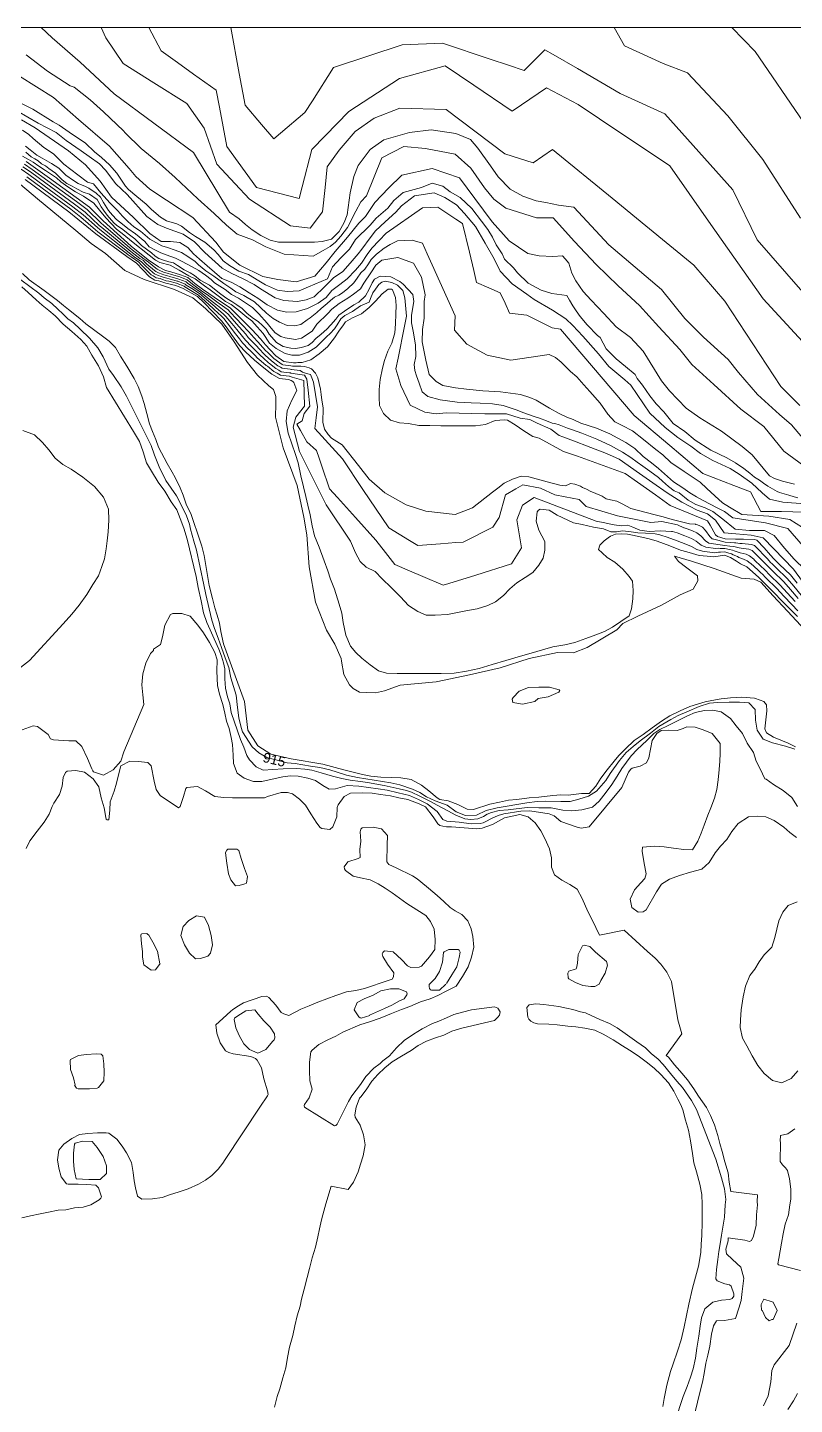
# Model space of a CAD drawing. Header units: metres. Extents: x 47 to 1988, y 46 to 663.
# Drawn here: x 370.6 to 567.4, y 309.9 to 663.4 of the extents above; entities that cross this region are included whole.
import ezdxf

# ---------------------------------------------------------------- set-up
doc = ezdxf.new("R2010")
doc.units = ezdxf.units.M
doc.layers.add('01_Fina', color=7, linetype='Continuous')
doc.styles.get("Standard").update_dxf_attribs({"font": 'arial.ttf'})

msp = doc.modelspace()

# ---------------------------------------------------------------- linework, layer by layer
at = {"layer": '01_Fina', "lineweight": 9}
for p, q in [((483.96, 605.74), (483.96, 605.74)), ((498.71, 589.58), (498.71, 589.58))]:
    msp.add_line(p, q, dxfattribs=at)
at = {"layer": '01_Fina', "linetype": 'Continuous', "lineweight": 9}
for p, q in [((549.5, 528.8), (549.5, 528.8)), ((564.67, 517.46), (564.67, 517.46))]:
    msp.add_line(p, q, dxfattribs=at)
at = {"layer": '01_Fina', "lineweight": 9}
for points in [[(49.18, 45.57), (788.27, 45.57), (787.83, 663.43), (48.74, 663.43), (49.18, 45.57)], [(572.3, 554.79), (566.6, 561.4), (563.59, 564.1), (557.89, 569.2), (553.08, 574.9), (550.38, 578.2), (544.07, 583.91), (539.27, 588.71), (533.26, 596.21), (519.75, 607.62), (510.75, 617.34), (506.88, 617.81), (503.59, 618.51), (501.13, 618.98), (497.72, 620.15), (494.44, 621.91), (491.38, 625.08), (489.39, 627.9), (486.1, 632.47), (484.22, 634.7), (480.47, 636.23), (474.13, 637.16), (468.61, 636.46), (462.04, 634.58), (458.51, 632.12), (455.46, 628.01), (454.29, 625.2), (453.35, 620.97), (452.62, 615.38), (451.8, 613.35), (450.56, 611.07), (448.54, 609.1), (446.2, 608.52), (444.19, 608.3), (442.07, 608.32), (439.3, 608.33), (437.24, 608.35), (434.98, 608.36), (432.84, 608.84), (430.42, 610.06), (428.2, 611.5), (426.52, 612.9), (424.87, 614.32), (422.38, 616.06), (413.16, 631.39), (392.79, 646.38), (384.09, 654.52), (376.87, 660.81), (374.05, 663.43)], [(568.79, 566.39), (563.91, 571.25), (549.5, 593.15), (541.58, 602.39), (529.27, 612.5), (520.58, 619.62), (505.33, 632.14), (500.33, 628.72), (493.07, 631.02), (478.01, 642.4), (466.1, 642.77), (459.53, 640.12), (454.69, 636.78), (450.54, 631.94), (447.49, 627.69), (446.92, 622.4), (446.23, 616.09), (443.11, 611.92), (438.04, 612.49), (427.56, 619.4), (423.87, 623.32), (419.16, 628.32), (415.92, 637.6), (411.42, 643.93), (403.01, 649.23), (395.15, 654.18), (390.68, 660.75), (389.49, 663.43)], [(573.46, 578.44), (559.41, 593.76), (545.38, 613.75), (535.45, 627.9), (517.33, 640), (511.89, 643.63), (503.8, 647.95), (497.33, 643.58), (494.94, 641.96), (485.1, 648.65), (477.77, 653.62), (466.01, 650.35), (453.06, 641.9), (446.95, 635.65), (443.5, 632.12), (441.06, 622.51), (440.3, 619.55), (429.29, 622.35), (421.72, 632.92), (419.79, 643.02), (418.95, 647.37), (413.2, 651.48), (409.02, 654.48), (404.83, 657.47), (401.71, 663.43)], [(576.55, 587.43), (557.8, 608.89), (551.58, 621.78), (538.52, 636.38), (534.11, 641.31), (522.7, 646.52), (511.68, 652.9), (505.45, 656.51), (503.34, 657.73), (498.07, 652.39), (493.97, 653.76), (489.3, 655.32), (477.1, 659.39), (466.72, 659.01), (458.17, 656.16), (449.12, 653.15), (443.68, 644.65), (441.76, 641.64), (435.49, 636.34), (433.74, 634.86), (430.6, 638.57), (426.45, 643.48), (424.92, 651.65), (422.72, 663.43)], [(568.94, 614.53), (559.27, 629.57), (550.31, 640.79), (539.92, 651.78), (533.7, 654.16), (523.79, 658.7), (521.15, 663.43)], [(787.97, 469.01), (772.97, 467.75), (750.08, 483), (719.12, 539.02), (716.7, 565.28), (717.32, 583.32), (671.51, 593.63), (641.95, 594.26), (608.88, 605.38), (593.62, 615.23), (569.7, 639.14), (557.33, 657.28), (551.29, 663.43)], [(569.79, 550.91), (564.65, 554.63), (559.54, 561.02), (553.66, 565.48), (546.69, 571.77), (541.07, 576.91), (537.94, 580.75), (532.55, 586.6), (527.67, 592.07), (522.12, 597.09), (516.47, 602.62), (510.93, 608.48), (505.51, 614.55), (501.16, 614.55), (493.35, 617.05), (490.2, 619.33), (487.81, 622.26), (484.34, 627.36), (480.32, 630.94), (472.69, 632.36), (467.15, 632.9), (461.51, 629.97), (457.57, 620.23), (456.12, 618.68), (454.81, 616.25), (452.69, 612.1), (450.94, 609.88), (449.57, 608.29), (448.24, 607.22), (446.44, 606.15), (443.83, 604.74), (436.45, 605.27), (431.74, 607.11), (428.27, 608.9), (424.38, 610.4), (421.64, 612.67), (418.43, 615.66), (414.28, 619.47), (408.45, 624.92), (404.42, 628.51), (399.76, 632.4), (395.65, 636.38), (395.21, 636.87), (390.03, 641.75), (386.61, 644.91), (382.5, 648.16), (381.54, 648.44), (375.72, 652.25), (370.25, 656.44)], [(567.4, 546.21), (566.42, 546.47), (564.3, 547.01), (562.28, 547.66), (560.96, 548.31), (556.54, 553.76), (554.02, 555.88), (548.65, 559.79), (543.15, 563.23), (539.64, 565.75), (535.34, 570.18), (533.28, 572.7), (528.56, 580.35), (525.32, 583.86), (521.67, 586.57), (518.49, 590.01), (515.25, 593.46), (513.19, 595.64), (511.27, 598.36), (510.28, 600.34), (509.48, 602.93), (508.55, 604.05), (507.89, 604.85), (505.37, 604.65), (501.86, 604.85), (499.01, 605.44), (494.22, 608.65), (489.85, 613.55), (485.34, 619.51), (481.43, 624.81), (474.39, 627.27), (466.63, 625.55), (463.25, 622.17), (459.74, 618.53), (457.29, 614.89), (455.62, 613.22), (452.7, 609.64), (449.52, 605.93), (447.21, 603.02), (444.29, 599.58), (439.52, 598.12), (434.82, 598.78), (430.97, 599.51), (425.08, 602.42), (420.9, 605.8), (418.91, 608.32), (412.98, 614.69), (406.23, 619.12), (401.92, 621.9), (398.34, 625.21), (396.68, 627.2), (391.57, 632.99), (383.68, 639.81), (377.19, 645.5), (368.49, 650.96)], [(568.25, 542.71), (567.3, 542.93), (565.94, 543.41), (563.55, 544.06), (562.95, 544.34), (561.77, 545.02), (560.59, 545.65), (559.48, 546.43), (558.45, 547.25), (557.14, 548.02), (555.98, 549.05), (554.42, 550.23), (552.24, 551.68), (550.03, 552.99), (545.95, 554.95), (541.93, 557.52), (539.26, 559.68), (536.27, 561.79), (534.59, 563.93), (533.86, 564.75), (531.92, 566.85), (530.24, 568.89), (528.4, 571.6), (527.02, 573.36), (526.51, 574.38), (524.02, 576.44), (521.66, 578.37), (519.05, 580.91), (517.56, 583.89), (516.88, 584.34), (514.19, 587.12), (512.41, 589.28), (511.38, 590.74), (510.55, 592), (509.69, 593.4), (508.96, 594.63), (505.12, 595.11), (502.37, 596.02), (499.05, 597.83), (496.31, 600.42), (495.26, 601.77), (493.02, 603.92), (492.39, 605.32), (490.88, 607.66), (489.9, 609.64), (488.67, 611.58), (487.11, 613.7), (484.59, 616.94), (481.6, 619.8), (479.02, 621.28), (477.13, 622.74), (474.42, 623.44), (471.64, 622.39), (466.99, 621.09), (464.58, 619.03), (463.04, 617.09), (460.03, 614.46), (458.52, 612.7), (454.7, 609.04), (453.21, 606.53), (450.98, 604.3), (448.82, 602.01), (447.54, 598.91), (442.64, 596.82), (440.3, 595.86), (437.21, 595.66), (434.68, 596.02), (431.62, 597.38), (429.93, 598.43), (427.24, 600), (424.79, 600.9), (422.4, 602.34), (420.81, 603.57), (419.47, 605.14), (418.34, 606.34), (416.05, 608.33), (413.67, 609.8), (412.16, 610.83), (410.07, 612.42), (408.86, 613.03), (406.19, 613.83), (404.72, 614.75), (402.4, 616.71), (400.99, 618.05), (398.59, 620.04), (396.45, 621.85), (395.69, 622.68), (393.52, 626.05), (391.6, 628.14), (389.51, 630.08), (387.75, 631.56), (385.42, 633.77), (381.26, 636.59), (378.72, 638.38), (377.1, 639.23), (371.95, 642.5), (369.18, 643.88)], [(570.06, 541.16), (564.41, 541.59), (561.02, 542.38), (559.12, 543.96), (556.48, 546.44), (553.24, 548.77), (550.86, 550.21), (546.44, 552.3), (543.28, 554.04), (540.79, 555.93), (537.43, 558.14), (534.24, 560.75), (530.29, 564.46), (525.41, 571.62), (523.87, 573.01), (519.77, 576.44), (517.12, 579.67), (513.05, 584.17), (510.55, 586.97), (508.7, 588.67), (505.26, 590.87), (500.6, 593.6), (498.67, 594.98), (494.92, 597.66), (491.84, 600.9), (490.29, 604.04), (488, 608.1), (485.55, 612.32), (482.75, 615.72), (480.66, 617.89), (477.69, 619.82), (474.89, 621.01), (469.9, 620.21), (466.55, 617.68), (465.1, 616.04), (462.32, 613.51), (459.86, 611.24), (458.53, 609.47), (456.38, 606.51), (455.43, 605.31), (453.41, 602.91), (451.52, 600.76), (449.12, 599.19), (446.8, 596.82), (444.1, 594.33), (442.08, 593.5), (439.87, 593.06), (436.38, 593.38), (434.16, 594.05), (430.32, 596.31), (428.74, 597.45), (425.73, 598.96), (423.03, 600.26), (420.5, 601.65), (416.09, 605.67), (413.44, 608.4), (410.51, 610.42), (406.27, 611.93), (404.01, 612.84), (401.16, 614.93), (396.12, 620.54), (393.26, 623.31), (390.57, 626.83), (389.03, 628.41), (386.41, 630.35), (384.35, 631.78), (380.47, 634.39), (377.94, 636.49), (373.29, 638.92), (368.03, 641.96)], [(569.25, 539.04), (567.01, 539.12), (564.06, 539.14), (561.36, 539.16), (558.75, 539.18), (556.1, 544.19), (551.81, 545.86), (543.88, 548.96), (535.43, 556.12), (526.28, 563.86), (507.39, 585.95), (505.19, 586.34), (498.71, 589.58), (494.29, 590.13), (493.13, 592.64), (491.87, 595.35), (488.99, 596.6), (485.78, 597.99), (485.07, 601.03), (483.96, 605.74), (482.23, 613.12), (480.52, 614.23), (475.84, 617.29), (471.94, 617.14), (462.65, 610.6), (460.84, 608.74), (458.93, 606.77), (457.74, 605.12), (456.28, 602.91), (454.76, 601.17), (452.62, 598.94), (450.74, 597.48), (448.7, 595.88), (447.17, 594.08), (445.15, 592.64), (442.42, 591.28), (439.55, 590.42), (437.08, 590.37), (434.74, 590.88), (432.06, 592.25), (429.67, 593.97), (427.42, 595.3), (425.05, 596.84), (422.79, 598.04), (420.45, 599.04), (418.59, 600.62), (416.66, 602.25), (414.71, 603.95), (413.2, 605.37), (411.68, 606.97), (409.66, 608.21), (407.24, 608.5), (404.86, 608.54), (401.97, 610.53), (397.75, 614.64), (392.15, 619.89), (389.19, 624), (385.42, 628.22), (381.08, 631.75), (372.52, 637.68), (368.98, 639.74)], [(569.5, 535.07), (566.24, 537.14), (560.8, 538.01), (553.9, 538.45), (550.71, 540.33), (548.91, 541.39), (546.97, 543.2), (544.91, 545.11), (543.21, 546.7), (540.67, 548.41), (539.1, 549.46), (535.71, 551.73), (533.63, 553.75), (531.86, 555.14), (528.65, 557.67), (525.85, 559.87), (523.14, 561.26), (521.33, 562.18), (519.5, 564.14), (517.54, 567), (514.89, 569.99), (513.34, 571.74), (511.53, 573.77), (509.91, 575.12), (507.49, 577.49), (506.07, 578.69), (504.44, 579.46), (494.61, 578.05), (488.55, 579.34), (483.34, 582.12), (480.13, 585.76), (480.3, 589.43), (474.44, 602.47), (473.17, 605.29), (471.94, 608.03), (469.28, 608.86), (465.52, 608.68), (463.64, 607.77), (462.11, 606.76), (460.16, 605.24), (458.75, 603.91), (458.05, 602.76), (457.16, 601.36), (456.12, 600.47), (455.2, 599.06), (454.28, 597.91), (452.79, 596.43), (451.38, 595.36), (450.5, 594.75), (449.35, 594.21), (448.32, 593.33), (447.44, 592.61), (445.92, 591.31), (444.81, 590.28), (443.09, 588.94), (442.32, 588.37), (440.68, 587.22), (439.04, 586.84), (437.2, 586.96), (435.26, 587.76), (433.61, 588.75), (431.89, 590.09), (428.82, 592.97), (426.04, 594.63), (424.03, 595.61), (422.71, 596.49), (420.96, 597.69), (418.42, 599.61), (416.36, 600.93), (414.44, 602.53), (413.6, 603.4), (411.68, 604.69), (410.1, 605.68), (408.47, 606.3), (406.45, 606.97), (404.99, 607.35), (401.99, 609.1), (399.57, 611.16), (397.87, 612.24), (396.34, 613.65), (394.97, 614.97), (393.7, 616.36), (391.76, 618.37), (389.34, 620.98), (387.47, 623.33), (385.98, 623.73), (383.49, 625.62), (379.88, 628.39), (377.21, 630.99), (374.74, 632.67), (372.03, 634.97), (370.91, 636), (369.3, 637.07)], [(569.65, 530.31), (565.67, 534.79), (559.93, 536.31), (551.56, 537.54), (549.47, 539.21), (547.54, 540.14), (543.93, 542), (542.26, 542.93), (540.51, 543.97), (538.76, 545.23), (536.37, 546.8), (534.85, 548.14), (532.5, 550.26), (530.72, 551.71), (528.6, 553.3), (526.39, 555.32), (524.16, 556.92), (520, 559.12), (516.57, 560.6), (512.56, 561.9), (510.59, 562.79), (508.95, 563.39), (507.02, 564.36), (504.55, 565.7), (501.09, 567.78), (499.46, 568.49), (497.11, 569.19), (491.96, 569.87), (487.42, 570.2), (483.26, 570.61), (480.43, 570.95), (477.19, 571.5), (475.45, 572.58), (473.62, 574.37), (472.8, 578.07), (471.87, 582.72), (471.95, 585.88), (472.32, 588.81), (472.36, 593.09), (472.58, 594.81), (471.69, 599.35), (469.6, 602.92), (465.59, 604.37), (461.53, 603.74), (459.93, 602.4), (458.67, 600.43), (456.84, 597.82), (455.98, 596.37), (454.23, 594.96), (452.74, 593.95), (450.51, 592.54), (448.69, 591.13), (447.61, 590.01), (444.82, 587.26), (443.58, 585.46), (440.86, 583.68), (439.38, 583.38), (436.66, 583.79), (435.55, 584.09), (434.13, 585.02), (433.13, 586.24), (432.09, 587.54), (429.92, 589.9), (428.29, 591.53), (426.8, 592.61), (424.75, 593.91), (422.9, 594.91), (421.3, 596.14), (418.58, 597.89), (417.68, 598.75), (416.23, 599.83), (414.52, 601.06), (412.84, 602.02), (410.09, 603.47), (408.53, 604.22), (406.18, 605.07), (404.81, 605.59), (403.25, 606.37), (401.78, 607.17), (400.63, 608.47), (398.25, 610.48), (396.28, 611.85), (394.9, 612.93), (393.38, 614.16), (392.37, 615.23), (391.33, 616.46), (390.1, 618.52), (389.28, 619.86), (388.17, 620.9), (386.31, 622.2), (385.45, 622.65), (383.59, 623.39), (382.33, 624.17), (380.39, 625.51), (378.6, 627.35), (376.7, 628.5), (374.28, 629.91), (372.98, 630.69), (371.27, 631.99), (370.04, 632.96)], [(369.31, 630.43), (370.8, 629.55), (372, 628.83), (373.48, 627.85), (375.21, 626.71), (378.03, 624.85), (379.09, 623.78), (380.91, 622.55), (382.86, 621.24), (384.95, 620.13), (387.58, 618.38), (389.02, 616.57), (390.64, 614.54), (393.37, 611.7), (395.24, 610.21), (397.23, 608.61), (401.78, 604.98), (403.4, 603.67), (404.51, 603.08), (407.19, 602.42), (409.49, 601.1), (411.95, 599.69), (413.57, 598.95), (414.63, 598.16), (416, 597.13), (417.4, 596.08), (418.47, 595.28), (419.81, 594.27), (421.38, 593.1), (422.82, 592.34), (424.24, 591.21), (426.89, 589.1), (428.11, 588.12), (429.51, 586.56), (431.06, 584.84), (432.68, 582.43), (434.37, 581.04), (436.72, 579.75), (438.43, 579.33), (440.37, 579.33), (442.58, 580.05), (444.63, 581.35), (445.11, 581.83), (445.96, 582.68), (446.6, 583.31), (447.3, 584), (448.21, 584.9), (449.38, 586.07), (450.05, 587.13), (450.97, 588.61), (451.99, 589.48), (454.01, 590.5), (456.05, 592.02), (458.24, 592.9), (458.61, 593.86), (459.15, 595.3), (459.86, 596.27), (460.71, 597.44), (461.49, 598.07), (462.36, 598.29), (464.03, 598.01), (465.48, 597.27), (466.89, 595.9), (467.44, 594), (467.84, 589.31), (466.81, 584.16), (466.19, 581.08), (465.68, 578.53), (465.13, 575.77), (466.34, 571.57), (468.81, 566.52), (472.57, 564.64), (475.41, 564.27), (478.02, 564.52), (487.97, 564.27), (493.46, 564.26), (497.02, 563.17), (499.48, 562.78), (501.4, 561.9), (504.89, 560.29), (506.97, 558.71), (507.99, 558.31), (511.34, 557.05), (513.99, 556.06), (519.2, 554.1), (522.42, 552.58), (524.75, 550.96), (526.78, 549.54), (531.04, 546.58), (534.77, 543.98), (538.47, 541.6), (542.4, 539.55), (545.07, 538.56), (547.12, 536.95), (549.32, 533.72), (552.32, 533.43), (556.26, 533.1), (559.4, 532.39), (562.08, 529.6), (567.12, 524.4), (572.75, 516.72)], [(570.07, 524.31), (567.32, 526.98), (564.82, 529.74), (562.17, 533.06), (559.75, 534.28), (555.9, 534.33), (552.18, 534.65), (548.99, 537.17), (546.46, 539.16), (544.48, 540.1), (542.07, 540.98), (540.15, 542.12), (537.83, 544), (536.51, 544.45), (535.09, 545.59), (533.52, 546.97), (532.49, 547.9), (530.25, 549.57), (528.47, 550.81), (527.01, 551.88), (525.38, 553.05), (523.24, 554.4), (520.17, 556.09), (516.68, 557.79), (512.81, 559.28), (510.21, 560.24), (509.14, 560.6), (507.01, 561.45), (505.91, 561.74), (505.23, 561.88), (503.74, 562.45), (501.96, 563.12), (500.61, 563.55), (497.98, 564.54), (495.94, 565.26), (492.63, 566.36), (489.86, 566.83), (486.76, 567), (484.42, 567.08), (480.79, 567.25), (476.43, 567.89), (473.3, 568.71), (471.88, 569.92), (471.1, 572.12), (470.42, 574.02), (469.93, 575.37), (469.78, 576.93), (470.21, 578.96), (470.17, 581.93), (469.57, 585.48), (469.11, 587.65), (469.11, 589.46), (469.39, 591.1), (469.68, 593.09), (469.43, 594.9), (467.01, 597.55), (466.08, 598.19), (463.84, 599.43), (461.03, 599.61), (459.61, 598.83), (459.04, 597.87), (458.26, 596.3), (457.33, 594.53), (455.56, 592.93), (454.31, 592.25), (451.91, 590.63), (450.48, 589.59), (449.7, 588.56), (448.37, 587.07), (447.36, 585.98), (445.91, 584.71), (444.53, 583.62), (443.6, 582.61), (442.55, 581.81), (440.87, 581.28), (439.34, 581.05), (438.11, 581.12), (436.15, 581.52), (434.43, 582.57), (432.55, 584.69), (431.83, 585.96), (430.88, 586.96), (429.74, 587.96), (428.58, 588.74), (426.93, 590.03), (425.65, 591.29), (424.27, 592.2), (422.96, 593.09), (421.75, 593.85), (420.21, 594.97), (417.28, 597.25), (414.88, 598.61), (413.43, 599.75), (412.27, 600.44), (410.73, 601.24), (409.03, 602.34), (408, 603.03), (406.8, 603.32), (405.46, 603.72), (404.28, 604.14), (403.3, 604.77), (402.34, 605.55), (399.8, 607.47), (398.1, 609.18), (396.38, 610.43), (395.02, 611.61), (393.42, 612.68), (392.73, 613.33), (390.98, 615.23), (390.09, 616.5), (389.47, 617.42), (388.89, 618.53), (388.4, 619.27), (386.45, 620.65), (384.85, 621.19), (383.22, 622.06), (381.99, 622.68), (380.66, 623.42), (379.43, 624.37), (377.73, 626.03), (376.01, 627.26), (375.14, 627.9), (374.18, 628.48), (373.29, 629.17), (372.47, 629.69), (371.46, 630.26), (370.1, 631.43)], [(567.55, 516.08), (565.52, 518.29), (563.74, 520.26), (560.95, 522.99), (559.95, 524), (559.67, 524.28), (558.79, 525.13), (557.16, 526.68), (556.94, 526.93), (555.9, 527.84), (554.99, 528.24), (553.44, 528.58), (552.99, 528.72), (551.92, 529.09), (551.49, 529.26), (550.71, 529.39), (549.53, 529.64), (548.36, 529.72), (547.83, 529.76), (547.11, 529.65), (544.62, 530.01), (543.43, 530.56), (542.17, 531.57), (540.95, 532.24), (539.26, 532.92), (537.31, 533.67), (536.11, 534.01), (535.86, 534.07), (532.91, 534.18), (530.13, 534.06), (527.72, 534.37), (525.95, 535.12), (524.66, 535.66), (523.01, 535.46), (521.13, 535.79), (519.82, 536.01), (518.75, 536.29), (516.53, 536.66), (500.57, 542.8), (497.61, 540.83), (496.14, 537.04), (497.35, 529.83), (494.79, 525.74), (485.6, 522.85), (478.66, 520.67), (477.27, 520.23), (471.99, 522.51), (468.64, 523.96), (464.83, 525.61), (462.46, 528.64), (459.98, 531.8), (454.76, 537.6), (450.09, 542.78), (448.07, 545.03), (446.12, 550.82), (445.42, 552.9), (444.75, 554.88), (442.28, 557.03), (440.6, 559.96), (439.64, 561.64), (441.06, 562.45), (441.56, 564.32), (443.03, 566.21), (442.56, 570.33), (442.24, 573.14), (441.64, 574.19), (439.27, 574.56), (438.72, 574.62), (438.17, 574.72), (438.08, 574.76), (437.84, 574.8), (435.68, 575.08), (435.05, 575.44), (434.32, 575.88), (432.66, 577.14), (432.45, 577.31), (431.1, 578.53), (430.23, 579.28), (429.64, 579.9), (428.28, 581.31), (428.03, 581.55), (426.47, 583.19), (425.77, 584.1), (424.24, 585.91), (423, 587.44), (421.47, 589.26), (420.9, 589.84), (418.88, 591.56), (418.62, 591.79), (416.49, 593.63), (414.69, 595.12), (412.7, 596.39), (411.28, 597.33), (411.02, 597.56), (409.18, 598.29), (409, 598.35), (406.95, 598.9), (406.34, 599.05), (405.37, 599.35), (404.86, 599.55), (403.9, 599.82), (403.14, 600.24), (402.7, 600.52), (400.85, 602.21), (400.21, 602.83), (399.7, 603.37), (398.27, 604.33), (396.75, 605.52), (396.2, 605.94), (389.09, 611.55), (388.51, 612.06), (384.8, 615.37), (382.15, 617.44), (374.82, 622.82), (370.87, 625.71), (368.93, 627.03)], [(369.37, 627.7), (371.33, 626.35), (375.29, 623.46), (382.63, 618.1), (385.34, 616.03), (388.99, 612.64), (389.6, 612.12), (396.53, 606.39), (397.1, 605.96), (399.36, 604.17), (400.29, 603.58), (400.63, 603.22), (401.21, 602.7), (403.11, 601.07), (403.48, 600.83), (404.21, 600.44), (405.14, 600.1), (405.57, 599.93), (406.49, 599.66), (407.09, 599.51), (409.18, 598.92), (409.4, 598.85), (411.26, 598.11), (411.66, 597.77), (412.96, 596.84), (414.96, 595.49), (416.79, 594.07), (419.05, 592.28), (419.3, 592.08), (421.47, 590.38), (422.03, 589.82), (423.61, 588.04), (424.9, 586.56), (426.58, 584.69), (427.23, 583.89), (428.78, 582.23), (428.98, 582.04), (430.32, 580.61), (430.95, 579.91), (431.67, 579.25), (433.06, 577.93), (433.2, 577.82), (434.83, 576.61), (435.48, 576.2), (435.9, 575.96), (437.97, 575.68), (438.32, 575.63), (438.38, 575.6), (438.98, 575.54), (439.73, 575.47), (440.56, 575.38), (441.11, 574.93), (442.19, 574.64), (443.19, 574.37), (443.53, 573.48), (443.96, 572.37), (445, 566.08), (444.62, 563.22), (444.26, 560.5), (451.37, 552.71), (456.64, 544.86), (463.26, 535), (468.59, 531.74), (470.75, 530.41), (476.55, 530.88), (480.52, 531.2), (482.39, 531.35), (490, 535.18), (491.61, 537.66), (493.25, 543.49), (495.87, 545.01), (497.68, 546.06), (502.22, 545.14), (505.9, 543.49), (508.52, 542.98), (512.13, 542.28), (513.98, 540.5), (522.01, 538.06), (530.5, 536.32), (533.33, 536.65), (537.39, 535.8), (538.97, 534.99), (539.1, 534.95), (539.9, 534.72), (541.2, 534.22), (542.36, 533.72), (543.38, 532.95), (544.55, 531.67), (545.46, 531.07), (549.56, 530.49), (550.84, 530.31), (551.74, 530.21), (552.15, 530.1), (553.2, 529.85), (553.72, 529.75), (555.7, 529.49), (556.52, 529.15), (557.82, 527.91), (558.13, 527.56), (559.62, 526.08), (560.48, 525.2), (560.83, 524.86), (561.81, 523.85), (564.64, 521.14), (566.37, 519.13), (568.35, 516.87)], [(569.16, 517.67), (567.22, 519.97), (565.53, 522.02), (562.68, 524.71), (561.7, 525.71), (561.29, 526.12), (560.45, 527.02), (559.1, 528.44), (558.7, 528.89), (557.13, 530.46), (556.4, 530.75), (554.01, 530.93), (553.41, 530.98), (552.38, 531.1), (552, 531.16), (550.96, 531.22), (549.6, 531.33), (547.72, 531.78), (546.71, 532.09), (546.58, 532.1), (546.3, 532.13), (545.66, 532.77), (544.59, 534.33), (543.76, 535.2), (543.14, 535.52), (542.49, 535.77), (542.09, 535.88), (542.02, 535.9), (540.47, 535.98), (537.08, 536.88), (535.41, 537.33), (533.66, 537.79), (531.66, 538.32), (525.38, 539.99), (523.19, 541.13), (521.84, 541.84), (520.22, 542.16), (519.04, 542.4), (518.08, 543.09), (515.79, 544.05), (515.13, 544.33), (513.99, 544.89), (513.03, 545.38), (512.47, 545.65), (511.01, 546.24), (509.91, 546.33), (509.27, 546.06), (508.51, 545.74), (507.2, 545.93), (503.9, 546.83), (499.25, 548.1), (497.28, 548.21), (495.07, 547.52), (492.86, 546.43), (491.29, 545.21), (489.89, 544.12), (484.79, 540.14), (480.31, 538.4), (472.76, 539.28), (467.72, 540.91), (462.28, 543.99), (458.26, 547.46), (455.47, 550.99), (451.28, 556.3), (448.6, 558.04), (447.72, 558.92), (446.78, 560.36), (446.36, 562.14), (446.33, 563.15), (446.41, 564.7), (446.43, 565.8), (446.11, 567.75), (445.94, 569.21), (445.72, 570.6), (445.1, 573.46), (444.47, 574.72), (443.47, 575.78), (442.83, 576.08), (441.62, 576.41), (440.74, 576.53), (439.83, 576.53), (439.23, 576.46), (438.6, 576.48), (438.57, 576.49), (438.1, 576.56), (436.12, 576.84), (435.91, 576.96), (435.34, 577.34), (433.74, 578.49), (433.67, 578.55), (432.25, 579.96), (431.68, 580.54), (430.99, 581.31), (429.67, 582.76), (429.53, 582.91), (427.99, 584.58), (427.4, 585.27), (425.55, 587.22), (424.21, 588.65), (422.58, 590.37), (422.03, 590.93), (419.71, 592.6), (419.48, 592.78), (417.09, 594.52), (415.23, 595.87), (413.21, 597.29), (412.03, 598.2), (411.5, 598.66), (409.63, 599.41), (409.35, 599.5), (407.23, 600.12), (406.64, 600.27), (405.77, 600.51), (405.43, 600.66), (404.53, 601.05), (403.83, 601.42), (403.52, 601.63), (401.57, 603.19), (401.05, 603.62), (400.88, 603.8), (400.46, 604), (397.44, 606.39), (396.86, 606.85), (390.1, 612.68), (389.48, 613.23), (385.89, 616.69), (383.11, 618.76), (375.77, 624.1), (371.79, 626.98), (369.81, 628.38)], [(568.06, 520.81), (566.42, 522.9), (563.55, 525.56), (562.1, 527.05), (561.28, 527.97), (559.59, 529.87), (557.75, 531.78), (557.11, 532.01), (554.29, 532.1), (552.26, 532.11), (549.63, 532.18), (547.67, 532.79), (547.14, 533.19), (545.8, 535.71), (545.08, 536.82), (535.54, 540.69), (531.72, 543.42), (527.1, 546.71), (523.97, 548.94), (511.68, 553.35), (508.09, 554.6), (501.85, 557.98), (500.22, 558.46), (497.93, 559.88), (495.7, 561.46), (493.77, 562.65), (492.96, 562.73), (490.58, 562.54), (488.13, 561.52), (485.52, 561.14), (483.48, 561.15), (481.32, 561.17), (479.26, 561.18), (476.63, 561.2), (473.79, 561.22), (470.95, 561.26), (468.32, 561.74), (465.99, 561.96), (463.74, 562.67), (461.95, 564.3), (460.9, 566.38), (460.77, 568.49), (460.83, 570.49), (461.08, 573.03), (461.66, 576), (462.18, 577.94), (463.07, 580.31), (464.03, 582.36), (464.81, 585.01), (465.01, 587.32), (465.12, 589.92), (465.14, 592.09), (464.99, 594.15), (464.26, 596.05), (463.99, 596.26), (463.16, 596.26), (461.58, 595.03), (459.86, 593.17), (458.25, 591.59), (456.3, 589.91), (453.99, 588.87), (452.2, 587.91), (451.67, 587.13), (450.5, 585.45), (449.36, 583.73), (447.52, 581.48), (445.45, 579.62), (443.25, 578.16), (441.03, 577.44), (439.94, 577.4), (439.49, 577.38), (438.81, 577.36), (436.35, 577.72), (434.28, 579.17), (432.82, 580.68), (431.67, 582.01), (430.37, 583.49), (428.21, 585.86), (422.59, 591.48), (420.13, 593.12), (415.5, 596.24), (413.47, 597.73), (411.74, 599.22), (409.85, 599.97), (407.38, 600.73), (405.97, 601.09), (404.17, 602.02), (401.55, 603.8), (397.19, 607.3), (389.96, 613.82), (386.43, 617.35), (376.24, 624.74), (370.25, 629.06)], [(570.18, 508.7), (565.59, 513.62), (561.93, 517.53), (558.81, 521.08), (557.08, 521.85), (553.72, 522.08), (546.81, 524.56), (540.98, 526.44), (536.58, 527.69), (537.61, 526.35), (539.79, 524.74), (542.52, 522.64), (542.63, 521.42), (541.39, 519.26), (538.04, 517.76), (533.31, 515.14), (527.17, 512.34), (523.38, 510.42), (521.84, 508.84), (514.19, 504.26), (510.7, 502.92), (506.54, 502.97), (499.28, 501.4), (491.91, 499.03), (484.02, 497.21), (475.4, 495.42), (466.23, 494.56), (462.14, 493.11), (459.85, 492.66), (457.49, 492.68), (455.76, 492.81), (454.15, 493.76), (453.17, 494.65), (451.71, 497.34), (451.15, 500.76), (451.02, 501.47), (449.45, 505.08), (447.33, 508.75), (444.45, 515.94), (442.84, 524.98), (442.28, 533.22), (441.5, 537.75), (439.73, 545.89), (436.17, 555.54), (434.24, 563.36), (434.29, 566.84), (434.25, 568.74), (433.69, 570.52), (432.47, 571.42), (429.6, 574.14), (427, 577.42), (423.62, 582.77), (420.46, 587.27), (416.22, 591.32), (412.98, 594.02), (408.29, 596.19), (400.46, 598.76), (395.53, 601.03), (390.6, 605.38), (386.9, 608), (382.97, 611.32), (373.13, 619.43), (367.14, 624.5)], [(568.29, 513.67), (566.74, 515.28), (564.67, 517.46), (562.85, 519.38), (560.08, 522.14), (559.08, 523.15), (558.86, 523.36), (557.96, 524.19), (556.2, 525.8), (556.06, 525.95), (555.28, 526.52), (554.28, 526.98), (553.16, 527.41), (552.78, 527.59), (551.69, 528.08), (551.23, 528.31), (550.58, 528.48), (549.5, 528.8), (548.38, 528.76), (547.88, 528.74), (546.92, 528.6), (543.78, 528.96), (542.32, 529.46), (540.96, 530.2), (539.55, 530.76), (537.32, 531.63), (534.72, 532.63), (533.12, 533.08), (532.86, 533.16), (531.67, 533.46), (529.14, 533.63), (527.24, 533.67), (525.48, 533.99), (523.29, 534.21), (521.73, 533.97), (520.23, 533.92), (518.37, 534.72), (515.79, 535.15), (512.93, 535.84), (510.72, 536.27), (506.5, 538.28), (504.46, 539.5), (502.15, 539.82), (501.67, 539.52), (501.34, 539.06), (501.07, 536.68), (501.75, 534.35), (503.32, 531.52), (503.35, 529.23), (502.92, 527.16), (501.8, 525.44), (500.22, 523.48), (498.32, 522.27), (496.14, 520.9), (494.35, 519.35), (492.7, 517.65), (490.66, 516), (488.67, 515.04), (485.98, 514.21), (483.49, 513.74), (478.36, 512.74), (475.19, 512.53), (472.86, 512.59), (470.7, 513.48), (468.38, 515.09), (466.29, 517.27), (463.88, 519.71), (461.57, 521.92), (459.76, 523.76), (457.5, 524.93), (455.9, 526.35), (454.73, 528.57), (453.44, 531.56), (447.18, 540.9), (442.76, 549.81), (440.38, 554.61), (438.72, 560.81), (439.44, 563.42), (441.65, 566.22), (441.44, 572.8), (439.12, 573.53), (438.46, 573.7), (437.95, 573.85), (437.83, 573.9), (437.71, 573.91), (435.45, 574.2), (434.62, 574.68), (433.81, 575.15), (432.12, 576.47), (431.84, 576.69), (430.53, 577.81), (429.5, 578.66), (428.96, 579.2), (427.58, 580.58), (427.28, 580.86), (425.71, 582.5), (424.95, 583.52), (423.59, 585.26), (422.4, 586.84), (420.91, 588.7), (420.34, 589.29), (418.47, 591.04), (418.19, 591.3), (416.19, 593.18), (414.43, 594.74), (412.44, 595.95), (410.91, 596.89), (410.78, 597.01), (408.96, 597.73), (408.82, 597.78), (406.8, 598.29), (406.18, 598.44), (405.17, 598.77), (404.57, 598.99), (403.58, 599.21), (402.8, 599.65), (402.28, 599.96), (400.49, 601.72), (399.79, 602.43), (399.11, 603.15), (397.17, 604.54), (396.41, 605.09), (395.87, 605.48), (388.59, 610.99), (388.02, 611.47), (384.25, 614.71), (381.67, 616.78), (374.34, 622.18), (370.41, 625.07)]]:
    msp.add_lwpolyline(points, dxfattribs=at)
at = {"layer": '01_Fina', "linetype": 'Continuous', "lineweight": 9}
for points in [[(369.96, 624.44), (381.2, 616.12), (388.08, 610.43), (396.04, 604.66), (398.52, 602.93), (400.13, 601.24), (401.87, 599.4), (403.26, 598.59), (404.28, 598.43), (406.03, 597.83), (408.65, 597.21), (410.54, 596.45), (414.16, 594.36), (415.89, 592.73), (418.05, 590.52), (420.36, 588.15), (421.79, 586.23), (422.94, 584.61), (424.95, 581.81), (426.54, 580.18), (428.78, 578.03), (431.23, 576.07), (433.3, 574.42), (435.23, 573.32), (437.58, 573.03), (438.2, 572.78), (438.66, 572.52), (438.94, 572.3), (439.66, 570.22), (438.36, 567.76), (437.21, 565.04), (436.93, 562.32), (437.49, 559.27), (438.4, 556.59), (439.32, 553.84), (440.02, 551.64), (440.72, 548.36), (441.37, 545.49), (441.97, 542.99), (442.54, 540.77), (443.07, 538.32), (443.61, 535.5), (444.19, 532.94), (445.4, 530.06), (446.73, 526.48), (447.66, 523.98), (448.29, 521.83), (449.34, 519.21), (450.58, 515.37), (451.24, 513.04), (451.57, 510.72), (452.24, 507.4), (453.49, 504.57), (454.82, 502.99), (456.4, 501.51), (458.46, 499.78), (460.62, 498.29), (462.7, 497.68), (465.4, 497.59), (468.07, 497.57), (471.08, 497.55), (474.74, 497.55), (476.75, 497.56), (480.1, 497.7), (483.22, 498.16), (486.48, 498.88), (489.83, 499.9), (493.33, 500.96), (497.12, 502.04), (499.2, 502.65), (501.24, 503.21), (503.32, 503.87), (505.38, 504.43), (508.47, 504.96), (511.04, 505.52), (513.84, 506.61), (516.41, 507.52), (518.61, 508.36), (520.72, 509.47), (524.99, 512.38), (525.59, 514.15), (525.96, 516.78), (525.97, 518.86), (525.87, 521.33), (524.97, 522.46), (523.36, 524.41), (521.29, 526.16), (519.34, 527.36), (518.04, 528.54), (517.07, 529.46), (517.46, 530.56), (517.92, 531.06), (518.54, 531.64), (519.58, 532.45), (520.16, 532.87), (521.47, 533.37), (522.9, 533.45), (524.55, 533.37), (525.83, 533.1), (529.8, 532.25), (530.12, 532.15), (532.13, 531.58), (535.38, 530.33), (538.14, 529.27), (539.74, 528.82), (541.2, 528.36), (542.95, 527.9), (544.99, 527.73), (546.74, 527.56), (549.46, 527.95), (550.97, 527.36), (552.56, 526.46), (553.58, 525.72), (555.17, 524.97), (558.21, 522.3), (568.15, 512.24)], [(368.84, 598.69), (371.12, 596.93), (373.46, 595.22), (374.82, 594.01), (376.81, 592.55), (378.37, 591.09), (379.65, 589.92), (380.93, 588.61), (382.35, 587.59), (384.06, 585.98), (386.47, 583.65), (388.6, 581.18), (390, 578.86), (391.43, 575.68), (392.66, 574.08), (394.57, 571.17), (395.96, 568.76), (400.44, 559.89), (402.32, 556.13), (403.16, 553.67), (404.55, 550.2), (405.25, 548.76), (406.09, 547.16), (408.78, 543.22), (410.06, 540.75), (411.33, 538.03), (412.12, 535.89), (412.35, 534.66), (413.22, 531.53), (413.92, 529.23), (415.83, 520.39), (416.29, 517.85), (417.14, 514.15), (417.89, 511.25), (418.55, 509.14), (419.52, 506.63), (420.37, 504.28), (421.32, 501.65), (422.26, 499.14), (422.7, 496.49), (423.41, 494.27), (424.12, 492.05), (424.49, 488.85), (424.78, 486.22), (425.4, 483.72), (425.77, 482.63), (428.21, 478.73), (429.91, 477.23), (431.94, 476.06), (433.98, 475.54), (437.24, 474.68), (439.29, 474.49), (443.21, 473.78), (445.58, 473.43), (448.19, 472.82), (450.06, 472.3), (452.43, 471.46), (455.28, 470.85), (463.82, 469.5), (466.15, 468.99), (469.33, 467.93), (471.28, 467), (473, 465.94), (475.19, 464.87), (478.28, 463.79), (480.6, 462.07), (483.01, 461.17), (485.83, 461.25), (488.26, 462.4), (491.08, 463.1), (498.75, 464.35), (501.36, 464.74), (503.4, 464.81), (507.47, 464.76), (509.82, 464.76), (512.08, 465.3), (514.53, 466.14), (516.63, 467.37), (518.96, 470.09), (520.14, 471.92), (522.51, 475.28), (524.19, 477.27), (526.04, 478.83), (527.78, 480.3), (530.49, 482.3), (532.59, 483.99), (535.64, 485.75), (537.54, 486.79), (539.75, 487.73), (542.96, 489.13), (545.58, 489.97), (547.64, 490.18), (550.63, 490.19), (553.33, 490.21), (555.67, 490.06), (557.31, 488.38), (557.37, 485.63), (557.81, 483.07), (559.36, 480.77), (561.79, 479.82), (565.07, 478.97), (567.5, 478.18)], [(369.29, 600.26), (371, 598.66), (374.84, 595.88), (378.26, 593.39), (379.82, 592.08), (381.1, 591.05), (383.95, 588.72), (385.51, 587.4), (389.78, 584.18), (391.49, 582.87), (393.18, 581.3), (394.44, 579.1), (396.08, 576.52), (397.96, 573.35), (398.98, 571.23), (399.92, 568.82), (400.48, 566.88), (401.19, 564.38), (401.89, 561.65), (402.6, 559.7), (403.47, 557.69), (404.18, 555.67), (406.44, 551.48), (407.7, 549.3), (408.43, 547.89), (409.71, 545.26), (410.5, 543.36), (411.29, 541.04), (412.58, 538.41), (414.85, 531.59), (415.33, 530.28), (415.9, 527.88), (417.22, 520.16), (418, 516.84), (418.62, 514.46), (419.25, 512.57), (419.8, 510.51), (420.18, 508.38), (420.88, 505.18), (426.23, 490.38), (427.12, 483.08), (429.68, 479.04), (433.01, 476.86), (438.24, 475.65), (446.32, 474.32), (451.71, 472.86), (454.48, 472.17), (456.52, 471.62), (458.68, 471.21), (461.22, 470.99), (463.94, 470.86), (466.34, 470.83), (469.01, 470.37), (471.69, 468.96), (473.56, 467.45), (475.67, 465.67), (476.38, 465.26), (478.55, 464.92), (481.03, 463.94), (483.36, 462.77), (485.02, 462.68), (489.21, 464.02), (491.67, 464.56), (494.04, 465.07), (496.18, 465.26), (499.29, 465.66), (501.75, 465.87), (505.35, 466.24), (507.48, 466.45), (509.28, 466.35), (512.73, 466.8), (514.72, 466.82), (516.41, 468.63), (517.71, 470.72), (519.32, 472.88), (521.15, 475.07), (522.31, 476.53), (524.04, 478.29), (526.24, 480.38), (528.55, 481.91), (530.86, 483.6), (533.26, 485.37), (535.4, 486.74), (538.04, 488.01), (540.51, 489.13), (544.46, 490.31), (546.18, 490.7), (548.56, 491.08), (551.02, 491.37), (553.88, 491.5), (557.16, 491.29), (558.59, 490.78), (559.54, 490.44), (560.25, 489.53), (560.31, 487.98), (559.76, 483.4), (560.19, 482.35), (561.98, 481.21), (565.79, 479.7), (567.7, 478.77)], [(369.08, 596.82), (370.7, 595.38), (372.78, 593.5), (374.33, 592.18), (376.06, 590.78), (377.63, 589.39), (379.71, 587.3), (381.91, 585.4), (384.21, 583.38), (385.77, 581.63), (387.1, 579.34), (388.76, 576.57), (390.06, 573.74), (390.85, 571.03), (397.72, 559.73), (399.32, 557.11), (400.21, 554.54), (401.12, 551.64), (402.35, 549.51), (404.11, 546.74), (405.81, 544.42), (407.41, 541.7), (408.9, 539.6), (409.77, 537.39), (410.72, 534.92), (411.5, 532.04), (413.84, 522.51), (414.37, 519.64), (415.12, 516.22), (415.74, 513.19), (416.61, 510.72), (417.4, 508.82), (418.44, 506.52), (419.63, 503.8), (420.34, 502.07), (420.9, 500.34), (421.24, 498.77), (421.23, 496.21), (421.41, 493.79), (421.88, 491.58), (422.45, 489.78), (422.83, 487.56), (425.2, 480.65), (426.08, 478.67), (426.87, 476.53), (427.5, 475.4), (429.23, 473.65), (431.07, 472.78), (433.51, 472.94), (436.16, 473.14), (439.6, 473.18), (441.72, 473.07), (443.52, 472.8), (445.89, 472.11), (448.82, 471.26), (451.19, 470.65), (453.39, 470.22), (456.01, 469.85), (457.82, 469.57), (462.09, 468.87), (465.93, 468), (467.79, 467.53), (469.1, 467.11), (471.21, 466.1), (473.96, 464.74), (475.74, 463.77), (478.42, 462.29), (480.47, 461.25), (482.83, 460.25), (484.33, 460.07), (486.13, 460.29), (487.57, 460.87), (488.51, 461.45), (489.66, 461.93), (491.63, 462.4), (493.93, 462.61), (498.81, 463.17), (501.82, 463.13), (504.99, 463.09), (507.99, 462.5), (510.29, 462.36), (512.87, 462.63), (515.6, 463.28), (517.3, 464.78), (519.06, 467.15), (520.51, 469.12), (521.89, 471.23), (523.07, 473.18), (525.48, 476.42), (527.03, 478.08), (529.51, 480.42), (531.34, 482.2), (532.82, 483.25), (534.96, 484.2), (537.02, 485.28), (539.91, 486.76), (541.9, 487.58), (544.35, 488.07), (546.41, 488.19), (548.58, 487.76), (550.95, 486), (552.44, 484.13), (554.05, 482.17), (555.25, 479.74), (556.9, 477.28), (557.56, 475.09), (558.6, 473.13), (559.8, 470.56), (560.18, 470.46), (562.03, 469.11), (564.5, 467.58), (566.73, 465.78), (568.22, 463.46)], [(369.32, 559.96), (372.36, 558.9), (374.44, 556.88), (376.01, 555.04), (377.68, 552.88), (379.63, 551.27), (381.77, 550.01), (384.77, 547.96), (387.75, 545.63), (390.06, 542.82), (391.33, 539.8), (391.46, 536.98), (391.23, 533.97), (390.96, 531.68), (390.74, 529.58), (390.28, 527.02), (389.64, 525.06), (388.78, 522.64), (387.36, 520.45), (385.74, 517.84), (383.83, 515.17), (381.93, 512.78), (379.7, 510.34), (371.1, 500.95), (368.73, 499.11)], [(369.18, 483.09), (371.99, 484.12), (373.12, 483.99), (375.85, 481.89), (376.5, 480.84), (377.25, 480.6), (381.19, 480.33), (382.92, 480.33), (384.48, 478.87), (385.93, 475.75), (387.08, 473.13), (387.31, 472.56), (387.5, 472.32), (390.07, 471.46), (392.58, 472.87), (394.48, 475.09), (395.29, 477.52), (400.42, 489.66), (400.14, 492.08), (399.94, 494.68), (400.16, 497.48), (400.93, 500.28), (402.12, 502.69), (402.89, 503.5), (402.93, 503.87), (404.72, 505.04), (405.19, 507), (405.77, 509.96), (407.28, 512.76), (407.82, 512.96), (410.17, 513), (412.34, 512.31), (414.28, 510.04), (415.74, 508.01), (417.25, 505.55), (418.66, 503.02), (419.25, 501.07), (419.17, 498.23), (419.36, 494.51), (419.83, 492.27), (420.67, 489.66), (421.23, 487.4), (421.63, 485.33), (422.32, 483.45), (422.84, 481.17), (423.14, 479.36), (423.37, 476.64), (423.46, 474.51), (424.35, 471.99), (426.16, 470.71), (428.57, 469.87), (430.72, 469.82), (431.78, 470.08), (436.13, 471.09), (437.94, 471.31), (440.06, 471.2), (442.51, 470.76), (444.47, 470.08), (446.34, 468.82), (447.96, 467.91), (449.6, 467.97), (452.64, 468.83), (455.58, 468.63), (460.52, 467.99), (462.89, 467.63), (465.67, 466.94), (468.62, 466.26), (470.88, 465.28), (473.15, 464.11), (475.68, 462.18), (477.12, 460.11), (478.18, 459.66), (481.37, 459.45), (484.4, 459), (486.77, 459.05), (487.5, 459.25), (488.16, 459.57), (489.64, 460.37), (491.37, 461.17), (492.85, 461.56), (497.2, 462.24), (499.49, 462.3), (504.48, 461.58), (505.74, 461.09), (507.48, 459.58), (511.61, 458.15), (512.69, 457.85), (514.72, 458.19), (523.11, 468.35), (523.98, 470.31), (524.81, 472.22), (525.39, 473.04), (525.75, 473.32), (527.84, 473.83), (529.44, 474.69), (530.03, 475.94), (530.43, 478.16), (530.86, 480.36), (532.07, 482.19), (533.15, 482.92), (535.14, 483.03), (537.27, 482.93), (537.82, 483.1), (538.84, 483.48), (539.74, 483.89), (541.88, 483.77), (544, 483.15), (546.31, 482.22), (548.29, 479.59), (548.35, 477.08), (548.21, 475.06), (548.06, 472.91), (547.79, 470.26), (547.47, 467.83), (546.88, 465.56), (545.94, 463.13), (545.19, 461.2), (544.2, 458.61), (543.49, 456.58), (542.64, 454.55), (541.24, 452.34), (538.99, 452.4), (536.36, 452.71), (533.92, 453.08), (531.42, 453.23), (528.36, 452.98), (528.32, 451.94), (528.86, 448.82), (529.34, 446.15), (528.97, 444.97), (527.98, 443.84), (526.32, 442.04), (525.25, 439.64), (525.62, 437.5), (527.32, 436.32), (528.55, 436.38), (529.36, 436.94), (532.02, 441.54), (533.3, 443.49), (535.36, 444.81), (537.88, 445.73), (540.71, 446.55), (543.61, 447.39), (545.48, 449.09), (547.03, 451.56), (548.42, 453.25), (550.01, 454.98), (551.34, 457.02), (552.93, 459.06), (555.58, 460.83), (557.9, 460.94), (560.01, 460.75), (562.2, 459.84), (564.66, 458.16), (566.21, 456.78), (567.92, 455.48)], [(500.79, 490.36), (497.56, 489.71), (495.1, 490.12), (494.92, 490.96), (495.19, 491.45), (496.78, 493.09), (499.13, 494.03), (501.83, 494.04), (504.49, 494.05), (507.01, 493.43), (507.15, 493.21), (506.89, 492.79), (504.22, 491.64), (501.61, 491.13), (500.79, 490.36)], [(370.17, 452.69), (371.16, 454.62), (373.04, 457.1), (374.85, 459.43), (376.13, 461.47), (376.87, 463.45), (377.33, 464.3), (378.76, 466.51), (379.42, 468.63), (379.74, 470.88), (380.27, 472.15), (380.75, 472.5), (382.98, 472.71), (385.2, 472.28), (387.45, 470.52), (388.9, 468.53), (389.45, 465.66), (390.2, 463.07), (390.67, 460.65), (390.76, 460.22), (391.04, 460), (391.39, 460.04), (391.71, 462.48), (391.81, 464.61), (392.77, 467.39), (393.38, 469.47), (393.93, 471.57), (394.51, 473.86), (396.8, 475.06), (398.98, 475.04), (401.46, 474.7), (402.28, 473.9), (403.06, 469.92), (403.55, 467.8), (404.64, 466.25), (409.34, 463.08), (409.75, 463.48), (410.56, 466), (411.2, 468.06), (411.49, 468.29), (414.15, 468.54), (416.22, 467.5), (418.64, 465.97), (420.98, 465.73), (423.18, 465.7), (425.27, 465.67), (427.66, 465.64), (430.22, 465.68), (431.36, 465.71), (432.16, 466.04), (435.67, 467.08), (437.32, 467.06), (438.53, 466.72), (440.35, 465.29), (441.94, 463.78), (443.31, 461.6), (444.84, 459.17), (445.68, 458.09), (446.08, 457.8), (448.16, 457.52), (448.93, 458.24), (449.91, 460.76), (450.06, 463.2), (450.33, 463.91), (451.87, 465.97), (453.43, 466.86), (456.56, 466.95), (459.04, 466.86), (461.19, 466.52), (463.72, 466.22), (465.9, 465.63), (468.16, 465.2), (471.04, 464.09), (472.68, 463.36), (474.71, 460.75), (475.87, 458.96), (476.34, 458.6), (477.19, 458.42), (478.08, 458.26), (479.39, 458.25), (485.85, 457.67), (487.25, 457.84), (489.89, 458.8), (493, 460.5), (496.94, 461.35), (499.06, 460.83), (500.82, 459.21), (502.34, 457.2), (503.33, 455.27), (504.5, 452.6), (505.04, 450.23), (505.05, 447.86), (505.79, 445.86), (507.69, 444.51), (509.74, 443.46), (511.66, 442.21), (512.93, 439.8), (514.36, 436.5), (515.48, 434.36), (517.4, 430.4), (523.7, 431.67), (529.7, 426.25), (531.62, 424.54), (533.09, 422.93), (534.65, 420.95), (535.8, 418.49), (537.46, 408.68), (538.51, 405.07), (534.45, 399.5), (535.05, 399.05), (536.64, 397.16), (538.02, 395.54), (539.96, 393.31), (541.56, 390.99), (542.79, 389.06), (544.82, 386.21), (545.88, 384.11), (546.92, 381.68), (547.76, 379), (548.28, 376.93), (548.86, 374.88), (549.52, 372.22), (550.35, 369.36), (550.66, 367.02), (551.08, 364.62), (557.89, 363.77), (557.8, 361.95), (557.9, 361.17), (557.68, 358.59), (557.55, 355.99), (556.88, 353.13), (556.36, 351.98), (555.89, 351.79), (554.68, 352.07), (550.36, 352.71), (550.42, 351.91), (549.82, 349.76), (549.97, 348.62), (551.54, 347.14), (553.65, 345.16), (554.42, 342.31), (554.02, 338.96), (553.68, 336.61), (553.13, 334.63), (552.27, 332.01), (549.44, 331.46), (547.43, 331.41), (546.59, 330.14), (546.11, 327.97), (545.64, 324.9), (545.16, 322.6), (544.68, 320.5), (544.2, 317.9), (543.82, 315.64), (543.07, 312.66), (542.52, 310.54), (541.92, 308.06)], [(369.1, 357.84), (371.36, 358.38), (373.82, 358.84), (375.96, 359.31), (378.42, 359.77), (380.38, 359.91), (382.63, 360.39), (384.84, 360.59), (386.81, 361.18), (388.98, 362.44), (389.39, 362.9), (389.54, 363.26), (388.78, 365.52), (388.11, 366.21), (385.76, 366.43), (383.58, 366.46), (380.96, 366.5), (380.53, 366.57), (379.16, 368.36), (378.57, 370.62), (378.29, 372.76), (378.6, 375.2), (379.9, 376.76), (381.91, 378.23), (383.94, 379.22), (386, 379.51), (388.54, 379.69), (390.72, 379.66), (391.43, 379.62), (393.52, 378.06), (394.87, 376.24), (396, 374.52), (397.23, 372.09), (397.7, 369.52), (397.97, 367.37), (398.3, 365.58), (398.75, 363.4), (399.93, 362.6), (402.63, 362.71), (405.15, 363.03), (407.24, 363.81), (409.24, 364.43), (411.83, 365.29), (414.43, 366.47), (416.22, 367.49), (417.89, 368.7), (419.45, 370.36), (420.65, 371.84), (421.32, 372.82), (430.2, 386.26), (432.17, 389.17), (432.3, 389.48), (432.17, 390.48), (431.21, 393.52), (430.58, 396.34), (429.47, 398.3), (429.05, 398.78), (427.9, 399.3), (423.38, 399.91), (422.25, 400.26), (421.36, 400.75), (420.01, 402.76), (419.19, 405.28), (418.88, 407.41), (420.66, 409.03), (422.74, 410.92), (423.15, 411.24), (424.25, 412.05), (425.98, 413.04), (430.69, 414.66), (431.93, 414.78), (432.5, 414.42), (434.32, 412.43), (435.69, 410.56), (436.38, 410.18), (437.63, 409.82), (440.7, 411.4), (442.87, 412.29), (445.04, 413.17), (447.37, 414.06), (449.72, 414.95), (452.41, 415.89), (454.81, 416.19), (457.08, 416.76), (463.15, 418.74), (464.14, 419.12), (464.51, 419.73), (464.56, 420.71), (462.95, 423), (461.72, 424.96), (461.61, 425.63), (461.76, 425.96), (462.21, 426.35), (464.41, 426.16), (466.52, 424.14), (468.11, 422.54), (468.93, 422.12), (471.11, 422.21), (471.71, 422.42), (473.75, 424.83), (475.1, 426.71), (475.21, 429.31), (474.91, 431.95), (474.01, 433.9), (472.8, 435.5), (470.49, 436.9), (467.94, 438.55), (466.06, 439.95), (464.16, 441.25), (462.32, 442.46), (460.52, 443.6), (458.49, 444.59), (456.06, 445.1), (454.1, 445.53), (452.15, 447.04), (451.9, 447.42), (451.85, 447.97), (452.76, 449.25), (455.38, 450.12), (455.96, 450.35), (455.89, 452.4), (456.08, 454.57), (455.97, 456.97), (456.08, 457.63), (456.46, 457.96), (459.26, 458.11), (461.41, 457.75), (462.92, 456.02), (462.89, 453.51), (462.82, 449.28), (463.31, 448.54), (465.21, 447.71), (469.36, 445.65), (470.55, 444.91), (471.48, 444.11), (473.46, 442.48), (475.66, 440.61), (477.39, 439.02), (479.03, 437.53), (480.33, 436.65), (482.04, 435.76), (483.54, 434.06), (484.41, 432.06), (484.83, 430.07), (485.13, 427.34), (484.51, 424.79), (483.64, 422.26), (482.17, 419.77), (480.57, 417.35), (478.19, 416.1), (475.85, 414.9), (473.9, 414.1), (471.4, 413.26), (468.71, 412.13), (466.52, 411.33), (464.02, 410.27), (461.09, 409.12), (458.36, 408.16), (455.88, 407.37), (451.5, 405.48), (449.66, 404.46), (447.64, 403.52), (445.32, 402.34), (443.65, 400.89), (443.31, 400.47), (442.9, 397.84), (442.92, 395.62), (443.02, 392.99), (443.59, 390.87), (442.85, 388.65), (441.62, 386.96), (441.55, 386.7), (441.61, 386.28), (449.34, 381.42), (449.7, 381.56), (449.99, 381.86), (451.03, 383.98), (452.1, 386), (452.94, 387.7), (453.78, 389.17), (456.02, 392.06), (457.35, 394.13), (459.46, 396.24), (461.04, 397.47), (461.78, 398.16), (463.43, 399.45), (465.28, 401.51), (467.27, 403.36), (469.61, 404.96), (471.86, 406.36), (474.54, 407.75), (476.1, 408.3), (478.07, 409.18), (479.96, 410.02), (482.22, 410.65), (484.5, 411.26), (490.39, 411.97), (491.28, 411.63), (491.85, 410.72), (491.67, 409.9), (491.26, 409.34), (490.43, 408.53), (482.05, 406.5), (479.45, 405.74), (477.45, 404.77), (475.26, 404.02), (472.95, 403.17), (470.78, 402.06), (468.99, 400.76), (466.53, 399.37), (464.19, 397.93), (462.26, 396.36), (460.43, 394.68), (458.92, 392.9), (457.44, 390.72), (456.12, 388.89), (455.78, 388.54), (454.88, 386.25), (454.54, 384.26), (454.68, 383.72), (455.91, 381.59), (456.82, 379.12), (457.26, 376.58), (456.68, 373.77), (455.99, 371.64), (455.4, 369.64), (454.25, 367.02), (452.85, 365.1), (448.51, 366), (447.15, 361.43), (446.12, 357.68), (445.86, 356.53), (445.51, 354.98), (445.07, 352.94), (444.47, 350.32), (443.6, 347.6), (442.91, 344.82), (442.31, 342.54), (441.53, 339.52), (440.85, 336.98), (440.53, 335.2), (439.76, 332.67), (439.21, 330.15), (438.63, 327.67), (437.79, 324.6), (437.26, 322.02), (436.82, 319.33), (436.13, 316.78), (435.33, 313.92), (434.67, 311.96), (433.92, 309.23)], [(568.08, 438.99), (565.76, 438), (564.41, 436.32), (563.36, 434.13), (562.33, 429.8), (561.58, 427.29), (559.64, 425.33), (558.31, 423.55), (557.22, 421.66), (555.94, 420.09), (554.84, 417.34), (554.26, 414.57), (553.76, 411.22), (553.51, 408.67), (553.45, 406.73), (554.06, 404), (555.16, 402.03), (556.57, 399.46), (558.02, 396.93), (559.6, 394.87), (561.75, 393.08), (564.2, 392.49), (566.56, 393.62), (568.26, 395.56)], [(412.14, 425.82), (410.81, 427.91), (409.92, 430.36), (410.49, 432.63), (411.93, 434.15), (413.96, 435.36), (415.97, 435.07), (417.03, 432.92), (417.66, 430.31), (418.03, 427.94), (417.53, 425.79), (416.88, 425.02), (414.93, 424.42), (413.68, 424.32), (412.08, 425.86)], [(404.52, 423.09), (403.89, 426.34), (402.76, 428.58), (401.67, 430.42), (401.39, 430.71), (401.16, 430.83), (399.92, 430.78), (399.76, 430.64), (399.61, 430.42), (399.8, 428.2), (400.03, 426.21), (400.08, 424.8), (400.44, 422.76), (402.29, 421.41), (403.43, 421.49), (404.61, 423.14)], [(478.12, 418), (479.42, 420.19), (480.78, 422.3), (481.35, 424.66), (481.56, 426.04), (481.31, 426.54), (481.1, 426.7), (478.96, 426.76), (478.66, 426.76), (477.49, 426.16), (477.34, 425.95), (477.1, 423.44), (476.31, 421.06), (475.22, 419.27), (473.66, 417.73), (473.61, 417.21), (473.7, 416.73), (474, 416.4), (474.26, 416.27), (476.32, 416.32), (477.95, 417.84)], [(458.36, 409.9), (462.21, 411.62), (464.07, 412.4), (466.05, 413.58), (467.22, 414.07), (467.94, 415.12), (467.99, 415.36), (467.79, 415.88), (465.85, 416.62), (463.7, 416.62), (461.23, 416.13), (459.25, 415), (456.96, 414.1), (455.2, 413.11), (454.39, 411.22), (455.6, 409.41), (455.93, 409.17), (456.16, 409.12), (458.42, 409.82)], [(431.73, 401.06), (433.52, 403.18), (433.83, 403.55), (434.02, 404.05), (433.97, 405.11), (432.85, 406.78), (431.18, 408.46), (429.74, 410.16), (428.86, 411.2), (426.63, 410.99), (424.55, 409.71), (423.67, 409.13), (423.57, 408.75), (424.04, 406.66), (424.89, 404.68), (426.09, 402.51), (427.56, 401.03), (429.66, 400.15), (431.76, 401.04)], [(498.95, 409.32), (498.74, 411.86), (499.32, 412.51), (500.98, 412.74), (503.11, 412.65), (506.91, 412.07), (508.85, 411.71), (510.56, 411.34), (512.49, 410.71), (513.75, 410.5), (515.38, 409.68), (517.48, 408.8), (519.91, 407.73), (521.87, 406.66), (523.93, 405.17), (525.71, 403.84), (526.94, 403.06), (529.18, 401.46), (530.66, 400.06), (532.44, 398.56), (533.74, 397.23), (535.62, 394.88), (537.18, 392.94), (538.67, 391.27), (540.98, 387.98), (542.27, 385.66), (547.18, 372.89), (548.71, 368.09), (549.48, 365.28), (549.75, 362.51), (549.62, 361.21), (549.43, 357.99), (549.14, 355.95), (548.66, 353.4), (548.37, 351.2), (548.01, 349.17), (547.77, 347.11), (547.39, 344.61), (547.19, 342.19), (547.52, 341.67), (549.57, 340.91), (550.77, 340.63), (551.17, 340.32), (551.88, 338.37), (551.8, 337.73), (551.41, 337.14), (550.84, 336.84), (548.68, 336.72), (546.47, 336.21), (544.37, 334.48), (543.51, 332.17), (543.17, 330.04), (542.88, 327.42), (542.37, 324.35), (542.02, 321.79), (541.42, 319.1), (540.73, 316.93), (539.87, 314.5), (538.87, 311.96), (538.16, 309.95), (537.44, 307.78)], [(533.62, 309.39), (534, 311.5), (534.66, 314.9), (535.56, 318.37), (536.23, 320.38), (537.41, 323.65), (538.32, 326.55), (539.1, 329.88), (539.7, 332.79), (540.33, 335.65), (541.19, 339.76), (542.01, 342.59), (542.78, 345.47), (543.37, 348.92), (543.49, 351.1), (543.61, 353.3), (543.7, 356.71), (543.73, 358.77), (543.74, 361.23), (543.61, 363.84), (543.12, 366.52), (542.24, 369.62), (541.58, 371.99), (541.21, 374.34), (540.7, 377.64), (540.17, 380.35), (539.4, 382.94), (538.72, 385.6), (538.23, 386.86), (537.43, 388.34), (536.47, 390.32), (535.07, 392.49), (533.1, 394.6), (531.37, 396.28), (529.31, 397.85), (527.27, 399.39), (525.08, 400.89), (523.25, 401.98), (520.83, 403.55), (518.31, 404.96), (516.2, 406.05), (513.6, 406.53), (511.26, 406.85), (509.24, 407.06), (506.5, 407.38), (504.37, 407.55), (501.48, 407.66), (500.49, 407.88), (499.72, 408.32), (499.2, 408.85), (498.94, 409.32)], [(382.75, 391.93), (382.32, 393.76), (381.62, 395.91), (381.53, 398.25), (381.6, 398.49), (383.65, 399.55), (385.69, 399.81), (388.16, 399.94), (389.48, 399.83), (389.67, 399.69), (389.88, 399.4), (390.16, 397.36), (390.23, 395.2), (390.13, 393.05), (388.76, 391.31), (388.47, 391.13), (386.43, 390.92), (384.35, 390.94), (383.52, 390.98), (383.14, 391.17), (382.63, 391.89)], [(567.51, 380.73), (565.67, 379.43), (563.85, 378.98), (563.75, 377.54), (563.82, 377.25), (563.71, 372.3), (564.34, 371.43), (565.07, 370.7), (565.6, 369.96), (566.16, 367.89), (566.48, 365.16), (566.45, 362.65), (566.23, 361.2), (565.83, 358.65), (565.02, 356.18), (564.51, 353.77), (564.08, 351.38), (563.72, 349.39), (563.41, 347.36), (563.11, 346.02), (563.27, 345.75), (568.92, 344.28)], [(558.97, 334.09), (558.82, 335.56), (559.58, 336.94), (561.66, 336.3), (561.94, 336.15), (563, 334.05), (561.91, 331.77), (561.58, 331.75), (560.9, 331.44), (559.93, 332.27), (559.07, 334.13)], [(568.05, 330.82), (566.01, 325.09), (562.22, 320.07), (561.61, 318.62), (561.37, 315.71), (560.67, 312.18), (559.48, 309.57)], [(568.22, 312.71), (567.19, 310.89), (565.73, 308.6)]]:
    msp.add_lwpolyline(points, dxfattribs=at)
for points in [[(422.77, 444.58), (422.15, 446.12), (421.72, 448.89), (421.43, 450.87), (421.39, 451.63), (421.68, 452.27), (421.97, 452.5), (424.29, 452.47), (424.81, 452.11), (425.42, 450.09), (426.22, 447.52), (427.02, 445.45), (426.74, 443.77), (426.33, 443.58), (424.87, 443.18), (423.93, 443.06)], [(519.42, 422.75), (519.19, 423.63), (516.31, 426.04), (514.84, 427.5), (513.42, 427.85), (513.04, 427.69), (511.92, 425.46), (511.68, 423.21), (511.47, 421.98), (511.35, 421.79), (511.14, 421.65), (509.52, 421.15), (509.38, 420.96), (509.25, 420.66), (509.29, 419.45), (509.45, 419.23), (511.21, 418.24), (513.07, 417.46), (515.13, 417.2), (516.15, 417.19), (517.25, 417.79), (517.71, 418.8), (518.82, 420.65)], [(386.28, 367.68), (388.76, 367.65), (389.22, 367.72), (390.82, 369.19), (390.87, 371.2), (389.95, 373.63), (388.4, 375.88), (387.14, 377.48), (384.79, 377.51), (382.8, 377.04), (382.58, 376.76), (382.36, 374.46), (382.36, 372.42), (382.52, 370.24), (383.01, 367.87)]]:
    msp.add_lwpolyline(points, close=True, dxfattribs=at)

# ---------------------------------------------------------------- texts
msp.add_text('915', height=2.5, rotation=346.7073, dxfattribs=at).set_placement((430.77, 474.92))

doc.saveas('drawing.dxf')
